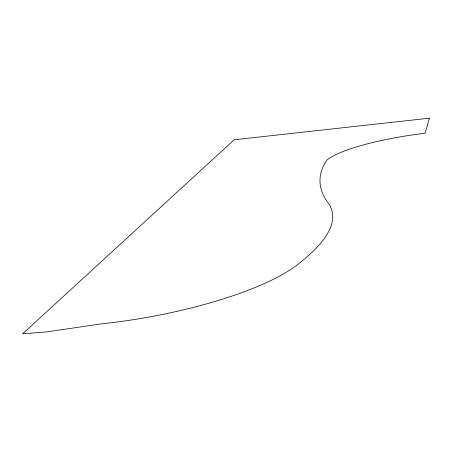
<?xml version="1.0" encoding="UTF-8"?>
<svg xmlns="http://www.w3.org/2000/svg" width="452" height="452" viewBox="0 0 452 452"><rect width="100%" height="100%" fill="white"/><g stroke="black" fill="none" stroke-linecap="round" stroke-linejoin="round"><path stroke-width="0.68" d="M429.4 118.181L425.179 133.199A107.503 21.137 -6.8 0 0 326.666 160.381A1131.576 186.331 -0.6 0 0 327.367 201.863A438.785 99.395 -12.6 0 1 299.23 263.194A172.63 44.595 -10.3 0 1 101.638 323.841L46.29 331.954L22.6 333.819L234.176 139.775L429.4 118.181"/></g></svg>
